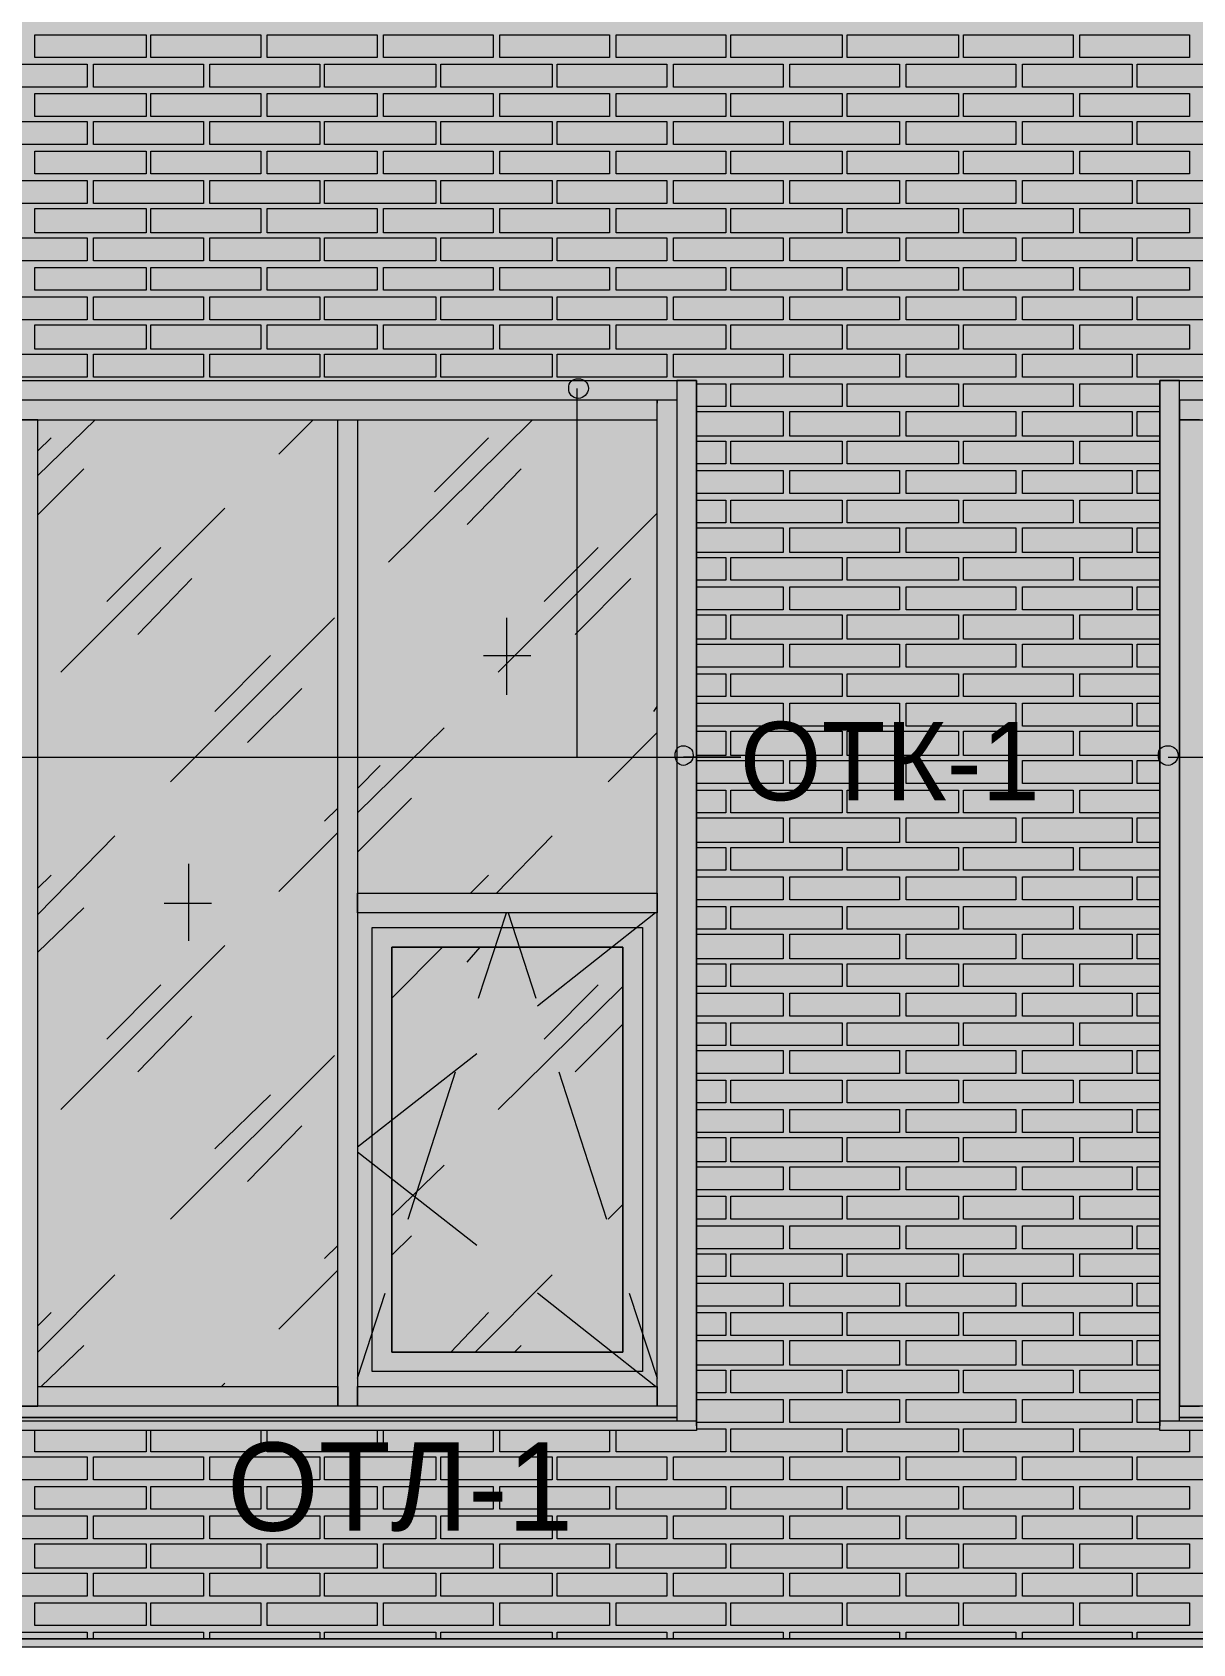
# Model space of a CAD drawing. Header units: millimetres. Extents: x -28928 to 100580, y -22867 to 36490.
# Drawn here: x 56261 to 59258, y 16330 to 20492 of the extents above; entities that cross this region are included whole.
import ezdxf

# ---------------------------------------------------------------- set-up
doc = ezdxf.new("R2010")
doc.units = ezdxf.units.MM
doc.layers.add('PDF _Геометрия', color=7, linetype='Continuous', true_color=0x8f8e8d)
doc.layers.add('PDF _Сплошная заливка', color=7, linetype='Continuous', true_color=0xffffff)
doc.layers.add('PDF _Текст', color=7, linetype='Continuous')

msp = doc.modelspace()

# ---------------------------------------------------------------- hatches: boundary and pattern name
at = {"layer": 'PDF _Сплошная заливка', "true_color": 0xdcd6cf, "transparency": 33554559}
msp.add_hatch(color=254, dxfattribs=at).paths.add_polyline_path([(64868.4, 16343.4), (64868.4, 19592.6), (66268.7, 19592.6), (66268.7, 16343.4), (82239.9, 16343.4), (82239.9, 30089.1), (52662.6, 30089.1), (52662.6, 16343.4), (62173.4, 16343.4), (62173.4, 19592.6), (64271.8, 19592.6), (64271.8, 16343.4)])

# ---------------------------------------------------------------- linework, layer by layer
at = {"layer": 'PDF _Геометрия', "color": 7, "lineweight": 9}
for points in [[(19133.7, 16343.4), (52641.4, 16343.4), (52641.4, 30089.1), (52641.4, 16343.4), (52662.6, 16343.4), (52662.6, 30089.1), (52662.6, 16343.4), (62173.4, 16343.4), (62173.4, 19592.6), (64271.8, 19592.6), (64271.8, 16343.4), (64868.4, 16343.4), (64868.4, 19592.6), (66268.7, 19592.6), (66268.7, 16343.4), (82239.9, 16343.4)], [(56174.1, 19592.6), (57976.4, 19592.6), (57976.4, 16893.4), (57976.4, 16969.5), (57976.4, 18243), (57976.4, 19516.4), (57976.4, 19592.6), (57925.7, 19592.6), (57925.7, 19516.4), (57925.7, 18243), (57925.7, 16944.1), (57874.9, 16944.1), (57874.9, 18243), (57874.9, 19516.4)], [(57667.6, 19571.4), (57667.6, 18619.5), (58090.7, 18619.5), (57942.6, 18619.5)], [(59275.3, 19491), (59224.5, 19491), (59224.5, 18243), (59224.5, 19516.4), (59224.5, 19592.6), (59173.7, 19592.6), (59173.7, 19516.4), (59173.7, 18243), (59173.7, 16969.5), (59173.7, 16893.4), (59173.7, 19592.6), (60971.8, 19592.6)], [(57874.9, 19541.8), (57874.9, 19533.4)], [(56224.9, 16944.1), (56275.7, 16944.1), (56275.7, 18243), (56275.7, 19491), (56224.9, 19491)], [(56275.7, 19347.2), (56423.7, 19491)], [(56897.6, 19402.2), (56986.4, 19491)], [(57181.1, 19123), (57553.4, 19491)], [(57925.7, 19516.4), (57925.7, 18243), (57925.7, 16969.5), (57925.7, 16906)], [(56275.7, 19410.7), (56309.5, 19444.5)], [(57299.5, 19304.9), (57439.1, 19444.5)], [(56275.7, 19245.7), (56394.1, 19364.1)], [(57384.1, 19220.3), (57523.7, 19364.1)], [(56334.9, 18839.5), (56758, 19262.6)], [(57464.5, 18839.5), (57874.9, 19249.9)], [(56453.4, 19021.4), (56593, 19161)], [(57583, 19021.4), (57722.6, 19161)], [(56533.7, 18936.8), (56673.4, 19080.7)], [(57663.4, 18936.8), (57807.2, 19080.7)], [(56618.4, 18556), (57041.4, 18979.1)], [(57485.7, 18979.1), (57485.7, 18780.3)], [(56732.6, 18738), (56876.4, 18881.8)], [(57426.4, 18881.8), (57549.1, 18881.8)], [(56817.2, 18657.6), (56956.8, 18797.2)], [(57866.4, 18738), (57874.9, 18750.7)], [(57100.7, 18475.7), (57324.9, 18695.7)], [(57748, 18556), (57874.9, 18683)], [(56195.3, 18619.5), (58090.7, 18619.5)], [(59194.9, 18619.5), (61086.1, 18619.5)], [(57100.7, 18539.1), (57159.9, 18598.4)], [(57016.1, 18454.5), (57049.9, 18488.4)], [(57100.7, 18374.1), (57240.3, 18513.7)], [(56275.7, 18213.4), (56474.5, 18416.4)], [(56897.6, 18272.6), (57049.9, 18424.9)], [(57460.3, 18268.4), (57604.1, 18416.4)], [(56275.7, 18281), (56309.5, 18314.9)], [(56664.9, 18344.5), (56664.9, 18145.7)], [(57392.6, 18268.4), (57439.1, 18314.9)], [(56275.7, 18116), (56394.1, 18230.3)], [(56601.4, 18243), (56724.1, 18243)], [(59224.5, 16906), (59224.5, 16969.5), (59224.5, 18243), (59224.5, 16944.1), (59275.3, 16944.1)], [(57413.7, 17997.6), (57485.7, 18217.6)], [(57489.9, 18217.6), (57561.8, 17997.6)], [(57870.7, 18217.6), (57566.1, 17976.4)], [(56334.9, 17709.9), (56758, 18133)], [(57189.5, 17997.6), (57320.7, 18128.7)], [(57384.1, 18090.7), (57418, 18128.7)], [(56453.4, 17891.8), (56593, 18031.4)], [(57464.5, 17709.9), (57786.1, 18027.2)], [(57583, 17891.8), (57722.6, 18031.4)], [(56533.7, 17807.2), (56673.4, 17951)], [(57663.4, 17807.2), (57786.1, 17929.9)], [(57409.5, 17853.7), (57100.7, 17612.6)], [(56618.4, 17426.4), (57041.4, 17849.5)], [(57231.8, 17426.4), (57354.5, 17807.2)], [(57621.1, 17807.2), (57743.7, 17426.4)], [(56732.6, 17608.4), (56876.4, 17748)], [(56817.2, 17523.7), (56956.8, 17667.6)], [(57409.5, 17358.7), (57100.7, 17599.9)], [(57189.5, 17434.9), (57324.9, 17566)], [(57748, 17426.4), (57786.1, 17464.5)], [(57016.1, 17324.9), (57049.9, 17358.7)], [(57189.5, 17333.4), (57240.3, 17384.1)], [(56275.7, 17083.7), (56474.5, 17282.6)], [(56897.6, 17143), (57049.9, 17295.3)], [(57405.3, 17083.7), (57604.1, 17282.6)], [(57100.7, 17016), (57172.6, 17236)], [(57870.7, 16994.9), (57566.1, 17236)], [(57803, 17236), (57874.9, 17016)], [(56275.7, 17151.4), (56309.5, 17185.3)], [(57341.8, 17083.7), (57439.1, 17185.3)], [(56284.1, 16994.9), (56394.1, 17100.7)], [(57506.8, 17083.7), (57523.7, 17100.7)], [(56749.5, 16994.9), (56758, 17003.4)], [(57925.7, 16944.1), (56224.9, 16944.1)], [(60921.1, 16944.1), (59224.5, 16944.1)], [(57925.7, 16914.5), (56224.9, 16914.5), (57925.7, 16914.5)], [(57925.7, 16914.5), (56224.9, 16914.5)], [(57976.4, 16906), (57976.4, 16906)], [(59173.7, 16906), (59173.7, 16906)], [(60921.1, 16914.5), (59224.5, 16914.5), (60921.1, 16914.5)], [(60921.1, 16914.5), (59224.5, 16914.5)], [(57976.4, 16884.9), (57976.4, 16880.7)], [(59173.7, 16880.7), (59173.7, 16884.9)]]:
    msp.add_lwpolyline(points, dxfattribs=at)
at = {"layer": 'PDF _Геометрия', "lineweight": 9}
for points in [[(56554.9, 20485.3), (56554.9, 20426), (56267.2, 20426), (56267.2, 20485.3)], [(56851.1, 20485.3), (56851.1, 20426), (56567.6, 20426), (56567.6, 20485.3)], [(57151.4, 20485.3), (57151.4, 20426), (56868, 20426), (56868, 20485.3)], [(57451.8, 20485.3), (57451.8, 20426), (57168.4, 20426), (57168.4, 20485.3)], [(57752.2, 20485.3), (57752.2, 20426), (57468.7, 20426), (57468.7, 20485.3)], [(58052.6, 20485.3), (58052.6, 20426), (57769.1, 20426), (57769.1, 20485.3)], [(58353, 20485.3), (58353, 20426), (58065.3, 20426), (58065.3, 20485.3)], [(58653.4, 20485.3), (58653.4, 20426), (58365.7, 20426), (58365.7, 20485.3)], [(58949.5, 20485.3), (58949.5, 20426), (58666.1, 20426), (58666.1, 20485.3)], [(59249.9, 20485.3), (59249.9, 20426), (58966.4, 20426), (58966.4, 20485.3)], [(56402.6, 20349.9), (56258.7, 20349.9), (56119.1, 20349.9), (56119.1, 20409.1), (56258.7, 20409.1), (56402.6, 20409.1)], [(56703, 20349.9), (56559.1, 20349.9), (56419.5, 20349.9), (56419.5, 20409.1), (56559.1, 20409.1), (56703, 20409.1)], [(57003.4, 20349.9), (56859.5, 20349.9), (56719.9, 20349.9), (56719.9, 20409.1), (56859.5, 20409.1), (57003.4, 20409.1)], [(57303.7, 20349.9), (57159.9, 20349.9), (57016.1, 20349.9), (57016.1, 20409.1), (57159.9, 20409.1), (57303.7, 20409.1)], [(57604.1, 20349.9), (57460.3, 20349.9), (57316.4, 20349.9), (57316.4, 20409.1), (57460.3, 20409.1), (57604.1, 20409.1)], [(57900.3, 20349.9), (57760.7, 20349.9), (57616.8, 20349.9), (57616.8, 20409.1), (57760.7, 20409.1), (57900.3, 20409.1)], [(58200.7, 20349.9), (58061.1, 20349.9), (57917.2, 20349.9), (57917.2, 20409.1), (58061.1, 20409.1), (58200.7, 20409.1)], [(58501.1, 20349.9), (58361.4, 20349.9), (58217.6, 20349.9), (58217.6, 20409.1), (58361.4, 20409.1), (58501.1, 20409.1)], [(58801.4, 20349.9), (58657.6, 20349.9), (58518, 20349.9), (58518, 20409.1), (58657.6, 20409.1), (58801.4, 20409.1)], [(59101.8, 20349.9), (58958, 20349.9), (58818.4, 20349.9), (58818.4, 20409.1), (58958, 20409.1), (59101.8, 20409.1)], [(59402.2, 20349.9), (59258.4, 20349.9), (59114.5, 20349.9), (59114.5, 20409.1), (59258.4, 20409.1), (59402.2, 20409.1)], [(56554.9, 20333), (56554.9, 20273.7), (56267.2, 20273.7), (56267.2, 20333)], [(56851.1, 20333), (56851.1, 20273.7), (56567.6, 20273.7), (56567.6, 20333)], [(57151.4, 20333), (57151.4, 20273.7), (56868, 20273.7), (56868, 20333)], [(57451.8, 20333), (57451.8, 20273.7), (57168.4, 20273.7), (57168.4, 20333)], [(57752.2, 20333), (57752.2, 20273.7), (57468.7, 20273.7), (57468.7, 20333)], [(58052.6, 20333), (58052.6, 20273.7), (57769.1, 20273.7), (57769.1, 20333)], [(58353, 20333), (58353, 20273.7), (58065.3, 20273.7), (58065.3, 20333)], [(58653.4, 20333), (58653.4, 20273.7), (58365.7, 20273.7), (58365.7, 20333)], [(58949.5, 20333), (58949.5, 20273.7), (58666.1, 20273.7), (58666.1, 20333)], [(59249.9, 20333), (59249.9, 20273.7), (58966.4, 20273.7), (58966.4, 20333)], [(56402.6, 20201.8), (56258.7, 20201.8), (56119.1, 20201.8), (56119.1, 20261), (56258.7, 20261), (56402.6, 20261)], [(56703, 20201.8), (56559.1, 20201.8), (56419.5, 20201.8), (56419.5, 20261), (56559.1, 20261), (56703, 20261)], [(57003.4, 20201.8), (56859.5, 20201.8), (56719.9, 20201.8), (56719.9, 20261), (56859.5, 20261), (57003.4, 20261)], [(57303.7, 20201.8), (57159.9, 20201.8), (57016.1, 20201.8), (57016.1, 20261), (57159.9, 20261), (57303.7, 20261)], [(57604.1, 20201.8), (57460.3, 20201.8), (57316.4, 20201.8), (57316.4, 20261), (57460.3, 20261), (57604.1, 20261)], [(57900.3, 20201.8), (57760.7, 20201.8), (57616.8, 20201.8), (57616.8, 20261), (57760.7, 20261), (57900.3, 20261)], [(58200.7, 20201.8), (58061.1, 20201.8), (57917.2, 20201.8), (57917.2, 20261), (58061.1, 20261), (58200.7, 20261)], [(58501.1, 20201.8), (58361.4, 20201.8), (58217.6, 20201.8), (58217.6, 20261), (58361.4, 20261), (58501.1, 20261)], [(58801.4, 20201.8), (58657.6, 20201.8), (58518, 20201.8), (58518, 20261), (58657.6, 20261), (58801.4, 20261)], [(59101.8, 20201.8), (58958, 20201.8), (58818.4, 20201.8), (58818.4, 20261), (58958, 20261), (59101.8, 20261)], [(59402.2, 20201.8), (59258.4, 20201.8), (59114.5, 20201.8), (59114.5, 20261), (59258.4, 20261), (59402.2, 20261)], [(56554.9, 20184.9), (56554.9, 20125.7), (56267.2, 20125.7), (56267.2, 20184.9)], [(56851.1, 20184.9), (56851.1, 20125.7), (56567.6, 20125.7), (56567.6, 20184.9)], [(57151.4, 20184.9), (57151.4, 20125.7), (56868, 20125.7), (56868, 20184.9)], [(57451.8, 20184.9), (57451.8, 20125.7), (57168.4, 20125.7), (57168.4, 20184.9)], [(57752.2, 20184.9), (57752.2, 20125.7), (57468.7, 20125.7), (57468.7, 20184.9)], [(58052.6, 20184.9), (58052.6, 20125.7), (57769.1, 20125.7), (57769.1, 20184.9)], [(58353, 20184.9), (58353, 20125.7), (58065.3, 20125.7), (58065.3, 20184.9)], [(58653.4, 20184.9), (58653.4, 20125.7), (58365.7, 20125.7), (58365.7, 20184.9)], [(58949.5, 20184.9), (58949.5, 20125.7), (58666.1, 20125.7), (58666.1, 20184.9)], [(59249.9, 20184.9), (59249.9, 20125.7), (58966.4, 20125.7), (58966.4, 20184.9)], [(56402.6, 20049.5), (56258.7, 20049.5), (56119.1, 20049.5), (56119.1, 20108.7), (56258.7, 20108.7), (56402.6, 20108.7)], [(56703, 20049.5), (56559.1, 20049.5), (56419.5, 20049.5), (56419.5, 20108.7), (56559.1, 20108.7), (56703, 20108.7)], [(57003.4, 20049.5), (56859.5, 20049.5), (56719.9, 20049.5), (56719.9, 20108.7), (56859.5, 20108.7), (57003.4, 20108.7)], [(57303.7, 20049.5), (57159.9, 20049.5), (57016.1, 20049.5), (57016.1, 20108.7), (57159.9, 20108.7), (57303.7, 20108.7)], [(57604.1, 20049.5), (57460.3, 20049.5), (57316.4, 20049.5), (57316.4, 20108.7), (57460.3, 20108.7), (57604.1, 20108.7)], [(57900.3, 20049.5), (57760.7, 20049.5), (57616.8, 20049.5), (57616.8, 20108.7), (57760.7, 20108.7), (57900.3, 20108.7)], [(58200.7, 20049.5), (58061.1, 20049.5), (57917.2, 20049.5), (57917.2, 20108.7), (58061.1, 20108.7), (58200.7, 20108.7)], [(58501.1, 20049.5), (58361.4, 20049.5), (58217.6, 20049.5), (58217.6, 20108.7), (58361.4, 20108.7), (58501.1, 20108.7)], [(58801.4, 20049.5), (58657.6, 20049.5), (58518, 20049.5), (58518, 20108.7), (58657.6, 20108.7), (58801.4, 20108.7)], [(59101.8, 20049.5), (58958, 20049.5), (58818.4, 20049.5), (58818.4, 20108.7), (58958, 20108.7), (59101.8, 20108.7)], [(59402.2, 20049.5), (59258.4, 20049.5), (59114.5, 20049.5), (59114.5, 20108.7), (59258.4, 20108.7), (59402.2, 20108.7)], [(56554.9, 20036.8), (56554.9, 19973.4), (56267.2, 19973.4), (56267.2, 20036.8)], [(56851.1, 20036.8), (56851.1, 19973.4), (56567.6, 19973.4), (56567.6, 20036.8)], [(57151.4, 20036.8), (57151.4, 19973.4), (56868, 19973.4), (56868, 20036.8)], [(57451.8, 20036.8), (57451.8, 19973.4), (57168.4, 19973.4), (57168.4, 20036.8)], [(57752.2, 20036.8), (57752.2, 19973.4), (57468.7, 19973.4), (57468.7, 20036.8)], [(58052.6, 20036.8), (58052.6, 19973.4), (57769.1, 19973.4), (57769.1, 20036.8)], [(58353, 20036.8), (58353, 19973.4), (58065.3, 19973.4), (58065.3, 20036.8)], [(58653.4, 20036.8), (58653.4, 19973.4), (58365.7, 19973.4), (58365.7, 20036.8)], [(58949.5, 20036.8), (58949.5, 19973.4), (58666.1, 19973.4), (58666.1, 20036.8)], [(59249.9, 20036.8), (59249.9, 19973.4), (58966.4, 19973.4), (58966.4, 20036.8)], [(56402.6, 19901.4), (56258.7, 19901.4), (56119.1, 19901.4), (56119.1, 19960.7), (56258.7, 19960.7), (56402.6, 19960.7)], [(56703, 19901.4), (56559.1, 19901.4), (56419.5, 19901.4), (56419.5, 19960.7), (56559.1, 19960.7), (56703, 19960.7)], [(57003.4, 19901.4), (56859.5, 19901.4), (56719.9, 19901.4), (56719.9, 19960.7), (56859.5, 19960.7), (57003.4, 19960.7)], [(57303.7, 19901.4), (57159.9, 19901.4), (57016.1, 19901.4), (57016.1, 19960.7), (57159.9, 19960.7), (57303.7, 19960.7)], [(57604.1, 19901.4), (57460.3, 19901.4), (57316.4, 19901.4), (57316.4, 19960.7), (57460.3, 19960.7), (57604.1, 19960.7)], [(57900.3, 19901.4), (57760.7, 19901.4), (57616.8, 19901.4), (57616.8, 19960.7), (57760.7, 19960.7), (57900.3, 19960.7)], [(58200.7, 19901.4), (58061.1, 19901.4), (57917.2, 19901.4), (57917.2, 19960.7), (58061.1, 19960.7), (58200.7, 19960.7)], [(58501.1, 19901.4), (58361.4, 19901.4), (58217.6, 19901.4), (58217.6, 19960.7), (58361.4, 19960.7), (58501.1, 19960.7)], [(58801.4, 19901.4), (58657.6, 19901.4), (58518, 19901.4), (58518, 19960.7), (58657.6, 19960.7), (58801.4, 19960.7)], [(59101.8, 19901.4), (58958, 19901.4), (58818.4, 19901.4), (58818.4, 19960.7), (58958, 19960.7), (59101.8, 19960.7)], [(59402.2, 19901.4), (59258.4, 19901.4), (59114.5, 19901.4), (59114.5, 19960.7), (59258.4, 19960.7), (59402.2, 19960.7)], [(56554.9, 19884.5), (56554.9, 19825.3), (56267.2, 19825.3), (56267.2, 19884.5)], [(56851.1, 19884.5), (56851.1, 19825.3), (56567.6, 19825.3), (56567.6, 19884.5)], [(57151.4, 19884.5), (57151.4, 19825.3), (56868, 19825.3), (56868, 19884.5)], [(57451.8, 19884.5), (57451.8, 19825.3), (57168.4, 19825.3), (57168.4, 19884.5)], [(57752.2, 19884.5), (57752.2, 19825.3), (57468.7, 19825.3), (57468.7, 19884.5)], [(58052.6, 19884.5), (58052.6, 19825.3), (57769.1, 19825.3), (57769.1, 19884.5)], [(58353, 19884.5), (58353, 19825.3), (58065.3, 19825.3), (58065.3, 19884.5)], [(58653.4, 19884.5), (58653.4, 19825.3), (58365.7, 19825.3), (58365.7, 19884.5)], [(58949.5, 19884.5), (58949.5, 19825.3), (58666.1, 19825.3), (58666.1, 19884.5)], [(59249.9, 19884.5), (59249.9, 19825.3), (58966.4, 19825.3), (58966.4, 19884.5)], [(56402.6, 19749.1), (56258.7, 19749.1), (56119.1, 19749.1), (56119.1, 19808.4), (56258.7, 19808.4), (56402.6, 19808.4)], [(56703, 19749.1), (56559.1, 19749.1), (56419.5, 19749.1), (56419.5, 19808.4), (56559.1, 19808.4), (56703, 19808.4)], [(57003.4, 19749.1), (56859.5, 19749.1), (56719.9, 19749.1), (56719.9, 19808.4), (56859.5, 19808.4), (57003.4, 19808.4)], [(57303.7, 19749.1), (57159.9, 19749.1), (57016.1, 19749.1), (57016.1, 19808.4), (57159.9, 19808.4), (57303.7, 19808.4)], [(57604.1, 19749.1), (57460.3, 19749.1), (57316.4, 19749.1), (57316.4, 19808.4), (57460.3, 19808.4), (57604.1, 19808.4)], [(57900.3, 19749.1), (57760.7, 19749.1), (57616.8, 19749.1), (57616.8, 19808.4), (57760.7, 19808.4), (57900.3, 19808.4)], [(58200.7, 19749.1), (58061.1, 19749.1), (57917.2, 19749.1), (57917.2, 19808.4), (58061.1, 19808.4), (58200.7, 19808.4)], [(58501.1, 19749.1), (58361.4, 19749.1), (58217.6, 19749.1), (58217.6, 19808.4), (58361.4, 19808.4), (58501.1, 19808.4)], [(58801.4, 19749.1), (58657.6, 19749.1), (58518, 19749.1), (58518, 19808.4), (58657.6, 19808.4), (58801.4, 19808.4)], [(59101.8, 19749.1), (58958, 19749.1), (58818.4, 19749.1), (58818.4, 19808.4), (58958, 19808.4), (59101.8, 19808.4)], [(59402.2, 19749.1), (59258.4, 19749.1), (59114.5, 19749.1), (59114.5, 19808.4), (59258.4, 19808.4), (59402.2, 19808.4)], [(56554.9, 19736.4), (56554.9, 19673), (56267.2, 19673), (56267.2, 19736.4)], [(56851.1, 19736.4), (56851.1, 19673), (56567.6, 19673), (56567.6, 19736.4)], [(57151.4, 19736.4), (57151.4, 19673), (56868, 19673), (56868, 19736.4)], [(57451.8, 19736.4), (57451.8, 19673), (57168.4, 19673), (57168.4, 19736.4)], [(57752.2, 19736.4), (57752.2, 19673), (57468.7, 19673), (57468.7, 19736.4)], [(58052.6, 19736.4), (58052.6, 19673), (57769.1, 19673), (57769.1, 19736.4)], [(58353, 19736.4), (58353, 19673), (58065.3, 19673), (58065.3, 19736.4)], [(58653.4, 19736.4), (58653.4, 19673), (58365.7, 19673), (58365.7, 19736.4)], [(58949.5, 19736.4), (58949.5, 19673), (58666.1, 19673), (58666.1, 19736.4)], [(59249.9, 19736.4), (59249.9, 19673), (58966.4, 19673), (58966.4, 19736.4)], [(56402.6, 19601), (56258.7, 19601), (56119.1, 19601), (56119.1, 19660.3), (56258.7, 19660.3), (56402.6, 19660.3)], [(56703, 19601), (56559.1, 19601), (56419.5, 19601), (56419.5, 19660.3), (56559.1, 19660.3), (56703, 19660.3)], [(57003.4, 19601), (56859.5, 19601), (56719.9, 19601), (56719.9, 19660.3), (56859.5, 19660.3), (57003.4, 19660.3)], [(57303.7, 19601), (57159.9, 19601), (57016.1, 19601), (57016.1, 19660.3), (57159.9, 19660.3), (57303.7, 19660.3)], [(57604.1, 19601), (57460.3, 19601), (57316.4, 19601), (57316.4, 19660.3), (57460.3, 19660.3), (57604.1, 19660.3)], [(57900.3, 19601), (57760.7, 19601), (57616.8, 19601), (57616.8, 19660.3), (57760.7, 19660.3), (57900.3, 19660.3)], [(58200.7, 19601), (58061.1, 19601), (57917.2, 19601), (57917.2, 19660.3), (58061.1, 19660.3), (58200.7, 19660.3)], [(58501.1, 19601), (58361.4, 19601), (58217.6, 19601), (58217.6, 19660.3), (58361.4, 19660.3), (58501.1, 19660.3)], [(58801.4, 19601), (58657.6, 19601), (58518, 19601), (58518, 19660.3), (58657.6, 19660.3), (58801.4, 19660.3)], [(59101.8, 19601), (58958, 19601), (58818.4, 19601), (58818.4, 19660.3), (58958, 19660.3), (59101.8, 19660.3)], [(59402.2, 19601), (59258.4, 19601), (59114.5, 19601), (59114.5, 19660.3), (59258.4, 19660.3), (59402.2, 19660.3)], [(58353, 19584.1), (58353, 19524.9), (58065.3, 19524.9), (58065.3, 19584.1)], [(58653.4, 19584.1), (58653.4, 19524.9), (58365.7, 19524.9), (58365.7, 19584.1)], [(58949.5, 19584.1), (58949.5, 19524.9), (58666.1, 19524.9), (58666.1, 19584.1)], [(58501.1, 19448.7), (58361.4, 19448.7), (58217.6, 19448.7), (58217.6, 19512.2), (58361.4, 19512.2), (58501.1, 19512.2)], [(58801.4, 19448.7), (58657.6, 19448.7), (58518, 19448.7), (58518, 19512.2), (58657.6, 19512.2), (58801.4, 19512.2)], [(59101.8, 19448.7), (58958, 19448.7), (58818.4, 19448.7), (58818.4, 19512.2), (58958, 19512.2), (59101.8, 19512.2)], [(58353, 19436), (58353, 19376.8), (58065.3, 19376.8), (58065.3, 19436)], [(58653.4, 19436), (58653.4, 19376.8), (58365.7, 19376.8), (58365.7, 19436)], [(58949.5, 19436), (58949.5, 19376.8), (58666.1, 19376.8), (58666.1, 19436)], [(58501.1, 19300.7), (58361.4, 19300.7), (58217.6, 19300.7), (58217.6, 19359.9), (58361.4, 19359.9), (58501.1, 19359.9)], [(58801.4, 19300.7), (58657.6, 19300.7), (58518, 19300.7), (58518, 19359.9), (58657.6, 19359.9), (58801.4, 19359.9)], [(59101.8, 19300.7), (58958, 19300.7), (58818.4, 19300.7), (58818.4, 19359.9), (58958, 19359.9), (59101.8, 19359.9)], [(58353, 19283.7), (58353, 19224.5), (58065.3, 19224.5), (58065.3, 19283.7)], [(58653.4, 19283.7), (58653.4, 19224.5), (58365.7, 19224.5), (58365.7, 19283.7)], [(58949.5, 19283.7), (58949.5, 19224.5), (58666.1, 19224.5), (58666.1, 19283.7)], [(58501.1, 19148.4), (58361.4, 19148.4), (58217.6, 19148.4), (58217.6, 19211.8), (58361.4, 19211.8), (58501.1, 19211.8)], [(58801.4, 19148.4), (58657.6, 19148.4), (58518, 19148.4), (58518, 19211.8), (58657.6, 19211.8), (58801.4, 19211.8)], [(59101.8, 19148.4), (58958, 19148.4), (58818.4, 19148.4), (58818.4, 19211.8), (58958, 19211.8), (59101.8, 19211.8)], [(58353, 19135.7), (58353, 19076.4), (58065.3, 19076.4), (58065.3, 19135.7)], [(58653.4, 19135.7), (58653.4, 19076.4), (58365.7, 19076.4), (58365.7, 19135.7)], [(58949.5, 19135.7), (58949.5, 19076.4), (58666.1, 19076.4), (58666.1, 19135.7)], [(58501.1, 19000.3), (58361.4, 19000.3), (58217.6, 19000.3), (58217.6, 19059.5), (58361.4, 19059.5), (58501.1, 19059.5)], [(58801.4, 19000.3), (58657.6, 19000.3), (58518, 19000.3), (58518, 19059.5), (58657.6, 19059.5), (58801.4, 19059.5)], [(59101.8, 19000.3), (58958, 19000.3), (58818.4, 19000.3), (58818.4, 19059.5), (58958, 19059.5), (59101.8, 19059.5)], [(58353, 18987.6), (58353, 18924.1), (58065.3, 18924.1), (58065.3, 18987.6)], [(58653.4, 18987.6), (58653.4, 18924.1), (58365.7, 18924.1), (58365.7, 18987.6)], [(58949.5, 18987.6), (58949.5, 18924.1), (58666.1, 18924.1), (58666.1, 18987.6)], [(58501.1, 18852.2), (58361.4, 18852.2), (58217.6, 18852.2), (58217.6, 18911.4), (58361.4, 18911.4), (58501.1, 18911.4)], [(58801.4, 18852.2), (58657.6, 18852.2), (58518, 18852.2), (58518, 18911.4), (58657.6, 18911.4), (58801.4, 18911.4)], [(59101.8, 18852.2), (58958, 18852.2), (58818.4, 18852.2), (58818.4, 18911.4), (58958, 18911.4), (59101.8, 18911.4)], [(58353, 18835.3), (58353, 18776), (58065.3, 18776), (58065.3, 18835.3)], [(58653.4, 18835.3), (58653.4, 18776), (58365.7, 18776), (58365.7, 18835.3)], [(58949.5, 18835.3), (58949.5, 18776), (58666.1, 18776), (58666.1, 18835.3)], [(58501.1, 18699.9), (58361.4, 18699.9), (58217.6, 18699.9), (58217.6, 18759.1), (58361.4, 18759.1), (58501.1, 18759.1)], [(58801.4, 18699.9), (58657.6, 18699.9), (58518, 18699.9), (58518, 18759.1), (58657.6, 18759.1), (58801.4, 18759.1)], [(59101.8, 18699.9), (58958, 18699.9), (58818.4, 18699.9), (58818.4, 18759.1), (58958, 18759.1), (59101.8, 18759.1)], [(58353, 18687.2), (58353, 18623.7), (58065.3, 18623.7), (58065.3, 18687.2)], [(58653.4, 18687.2), (58653.4, 18623.7), (58365.7, 18623.7), (58365.7, 18687.2)], [(58949.5, 18687.2), (58949.5, 18623.7), (58666.1, 18623.7), (58666.1, 18687.2)], [(58501.1, 18551.8), (58361.4, 18551.8), (58217.6, 18551.8), (58217.6, 18611), (58361.4, 18611), (58501.1, 18611)], [(58801.4, 18551.8), (58657.6, 18551.8), (58518, 18551.8), (58518, 18611), (58657.6, 18611), (58801.4, 18611)], [(59101.8, 18551.8), (58958, 18551.8), (58818.4, 18551.8), (58818.4, 18611), (58958, 18611), (59101.8, 18611)], [(58353, 18534.9), (58353, 18475.7), (58065.3, 18475.7), (58065.3, 18534.9)], [(58653.4, 18534.9), (58653.4, 18475.7), (58365.7, 18475.7), (58365.7, 18534.9)], [(58949.5, 18534.9), (58949.5, 18475.7), (58666.1, 18475.7), (58666.1, 18534.9)], [(58501.1, 18399.5), (58361.4, 18399.5), (58217.6, 18399.5), (58217.6, 18463), (58361.4, 18463), (58501.1, 18463)], [(58801.4, 18399.5), (58657.6, 18399.5), (58518, 18399.5), (58518, 18463), (58657.6, 18463), (58801.4, 18463)], [(59101.8, 18399.5), (58958, 18399.5), (58818.4, 18399.5), (58818.4, 18463), (58958, 18463), (59101.8, 18463)], [(58353, 18386.8), (58353, 18327.6), (58065.3, 18327.6), (58065.3, 18386.8)], [(58653.4, 18386.8), (58653.4, 18327.6), (58365.7, 18327.6), (58365.7, 18386.8)], [(58949.5, 18386.8), (58949.5, 18327.6), (58666.1, 18327.6), (58666.1, 18386.8)], [(58501.1, 18251.4), (58361.4, 18251.4), (58217.6, 18251.4), (58217.6, 18310.7), (58361.4, 18310.7), (58501.1, 18310.7)], [(58801.4, 18251.4), (58657.6, 18251.4), (58518, 18251.4), (58518, 18310.7), (58657.6, 18310.7), (58801.4, 18310.7)], [(59101.8, 18251.4), (58958, 18251.4), (58818.4, 18251.4), (58818.4, 18310.7), (58958, 18310.7), (59101.8, 18310.7)], [(58353, 18234.5), (58353, 18175.3), (58065.3, 18175.3), (58065.3, 18234.5)], [(58653.4, 18234.5), (58653.4, 18175.3), (58365.7, 18175.3), (58365.7, 18234.5)], [(58949.5, 18234.5), (58949.5, 18175.3), (58666.1, 18175.3), (58666.1, 18234.5)], [(58501.1, 18099.1), (58361.4, 18099.1), (58217.6, 18099.1), (58217.6, 18162.6), (58361.4, 18162.6), (58501.1, 18162.6)], [(58801.4, 18099.1), (58657.6, 18099.1), (58518, 18099.1), (58518, 18162.6), (58657.6, 18162.6), (58801.4, 18162.6)], [(59101.8, 18099.1), (58958, 18099.1), (58818.4, 18099.1), (58818.4, 18162.6), (58958, 18162.6), (59101.8, 18162.6)], [(58353, 18086.4), (58353, 18027.2), (58065.3, 18027.2), (58065.3, 18086.4)], [(58653.4, 18086.4), (58653.4, 18027.2), (58365.7, 18027.2), (58365.7, 18086.4)], [(58949.5, 18086.4), (58949.5, 18027.2), (58666.1, 18027.2), (58666.1, 18086.4)], [(58501.1, 17951), (58361.4, 17951), (58217.6, 17951), (58217.6, 18010.3), (58361.4, 18010.3), (58501.1, 18010.3)], [(58801.4, 17951), (58657.6, 17951), (58518, 17951), (58518, 18010.3), (58657.6, 18010.3), (58801.4, 18010.3)], [(59101.8, 17951), (58958, 17951), (58818.4, 17951), (58818.4, 18010.3), (58958, 18010.3), (59101.8, 18010.3)], [(58353, 17934.1), (58353, 17874.9), (58065.3, 17874.9), (58065.3, 17934.1)], [(58653.4, 17934.1), (58653.4, 17874.9), (58365.7, 17874.9), (58365.7, 17934.1)], [(58949.5, 17934.1), (58949.5, 17874.9), (58666.1, 17874.9), (58666.1, 17934.1)], [(58501.1, 17803), (58361.4, 17803), (58217.6, 17803), (58217.6, 17862.2), (58361.4, 17862.2), (58501.1, 17862.2)], [(58801.4, 17803), (58657.6, 17803), (58518, 17803), (58518, 17862.2), (58657.6, 17862.2), (58801.4, 17862.2)], [(59101.8, 17803), (58958, 17803), (58818.4, 17803), (58818.4, 17862.2), (58958, 17862.2), (59101.8, 17862.2)], [(58353, 17786), (58353, 17726.8), (58065.3, 17726.8), (58065.3, 17786)], [(58653.4, 17786), (58653.4, 17726.8), (58365.7, 17726.8), (58365.7, 17786)], [(58949.5, 17786), (58949.5, 17726.8), (58666.1, 17726.8), (58666.1, 17786)], [(58501.1, 17650.7), (58361.4, 17650.7), (58217.6, 17650.7), (58217.6, 17709.9), (58361.4, 17709.9), (58501.1, 17709.9)], [(58801.4, 17650.7), (58657.6, 17650.7), (58518, 17650.7), (58518, 17709.9), (58657.6, 17709.9), (58801.4, 17709.9)], [(59101.8, 17650.7), (58958, 17650.7), (58818.4, 17650.7), (58818.4, 17709.9), (58958, 17709.9), (59101.8, 17709.9)], [(58353, 17638), (58353, 17574.5), (58065.3, 17574.5), (58065.3, 17638)], [(58653.4, 17638), (58653.4, 17574.5), (58365.7, 17574.5), (58365.7, 17638)], [(58949.5, 17638), (58949.5, 17574.5), (58666.1, 17574.5), (58666.1, 17638)], [(58501.1, 17502.6), (58361.4, 17502.6), (58217.6, 17502.6), (58217.6, 17561.8), (58361.4, 17561.8), (58501.1, 17561.8)], [(58801.4, 17502.6), (58657.6, 17502.6), (58518, 17502.6), (58518, 17561.8), (58657.6, 17561.8), (58801.4, 17561.8)], [(59101.8, 17502.6), (58958, 17502.6), (58818.4, 17502.6), (58818.4, 17561.8), (58958, 17561.8), (59101.8, 17561.8)], [(58353, 17485.7), (58353, 17426.4), (58065.3, 17426.4), (58065.3, 17485.7)], [(58653.4, 17485.7), (58653.4, 17426.4), (58365.7, 17426.4), (58365.7, 17485.7)], [(58949.5, 17485.7), (58949.5, 17426.4), (58666.1, 17426.4), (58666.1, 17485.7)], [(58501.1, 17350.3), (58361.4, 17350.3), (58217.6, 17350.3), (58217.6, 17409.5), (58361.4, 17409.5), (58501.1, 17409.5)], [(58801.4, 17350.3), (58657.6, 17350.3), (58518, 17350.3), (58518, 17409.5), (58657.6, 17409.5), (58801.4, 17409.5)], [(59101.8, 17350.3), (58958, 17350.3), (58818.4, 17350.3), (58818.4, 17409.5), (58958, 17409.5), (59101.8, 17409.5)], [(58353, 17337.6), (58353, 17278.4), (58065.3, 17278.4), (58065.3, 17337.6)], [(58653.4, 17337.6), (58653.4, 17278.4), (58365.7, 17278.4), (58365.7, 17337.6)], [(58949.5, 17337.6), (58949.5, 17278.4), (58666.1, 17278.4), (58666.1, 17337.6)], [(58501.1, 17202.2), (58361.4, 17202.2), (58217.6, 17202.2), (58217.6, 17261.4), (58361.4, 17261.4), (58501.1, 17261.4)], [(58801.4, 17202.2), (58657.6, 17202.2), (58518, 17202.2), (58518, 17261.4), (58657.6, 17261.4), (58801.4, 17261.4)], [(59101.8, 17202.2), (58958, 17202.2), (58818.4, 17202.2), (58818.4, 17261.4), (58958, 17261.4), (59101.8, 17261.4)], [(58353, 17185.3), (58353, 17126), (58065.3, 17126), (58065.3, 17185.3)], [(58653.4, 17185.3), (58653.4, 17126), (58365.7, 17126), (58365.7, 17185.3)], [(58949.5, 17185.3), (58949.5, 17126), (58666.1, 17126), (58666.1, 17185.3)], [(58501.1, 17049.9), (58361.4, 17049.9), (58217.6, 17049.9), (58217.6, 17113.4), (58361.4, 17113.4), (58501.1, 17113.4)], [(58801.4, 17049.9), (58657.6, 17049.9), (58518, 17049.9), (58518, 17113.4), (58657.6, 17113.4), (58801.4, 17113.4)], [(59101.8, 17049.9), (58958, 17049.9), (58818.4, 17049.9), (58818.4, 17113.4), (58958, 17113.4), (59101.8, 17113.4)], [(58353, 17037.2), (58353, 16978), (58065.3, 16978), (58065.3, 17037.2)], [(58653.4, 17037.2), (58653.4, 16978), (58365.7, 16978), (58365.7, 17037.2)], [(58949.5, 17037.2), (58949.5, 16978), (58666.1, 16978), (58666.1, 17037.2)], [(58501.1, 16901.8), (58361.4, 16901.8), (58217.6, 16901.8), (58217.6, 16961), (58361.4, 16961), (58501.1, 16961)], [(58801.4, 16901.8), (58657.6, 16901.8), (58518, 16901.8), (58518, 16961), (58657.6, 16961), (58801.4, 16961)], [(59101.8, 16901.8), (58958, 16901.8), (58818.4, 16901.8), (58818.4, 16961), (58958, 16961), (59101.8, 16961)], [(58353, 16884.9), (58353, 16825.7), (58065.3, 16825.7), (58065.3, 16884.9)], [(58653.4, 16884.9), (58653.4, 16825.7), (58365.7, 16825.7), (58365.7, 16884.9)], [(58949.5, 16884.9), (58949.5, 16825.7), (58666.1, 16825.7), (58666.1, 16884.9)], [(56402.6, 16753.7), (56258.7, 16753.7), (56119.1, 16753.7), (56119.1, 16813), (56258.7, 16813), (56402.6, 16813)], [(56703, 16753.7), (56559.1, 16753.7), (56419.5, 16753.7), (56419.5, 16813), (56559.1, 16813), (56703, 16813)], [(57003.4, 16753.7), (56859.5, 16753.7), (56719.9, 16753.7), (56719.9, 16813), (56859.5, 16813), (57003.4, 16813)], [(57303.7, 16753.7), (57159.9, 16753.7), (57016.1, 16753.7), (57016.1, 16813), (57159.9, 16813), (57303.7, 16813)], [(57604.1, 16753.7), (57460.3, 16753.7), (57316.4, 16753.7), (57316.4, 16813), (57460.3, 16813), (57604.1, 16813)], [(57900.3, 16753.7), (57760.7, 16753.7), (57616.8, 16753.7), (57616.8, 16813), (57760.7, 16813), (57900.3, 16813)], [(58200.7, 16753.7), (58061.1, 16753.7), (57917.2, 16753.7), (57917.2, 16813), (58061.1, 16813), (58200.7, 16813)], [(58501.1, 16753.7), (58361.4, 16753.7), (58217.6, 16753.7), (58217.6, 16813), (58361.4, 16813), (58501.1, 16813)], [(58801.4, 16753.7), (58657.6, 16753.7), (58518, 16753.7), (58518, 16813), (58657.6, 16813), (58801.4, 16813)], [(59101.8, 16753.7), (58958, 16753.7), (58818.4, 16753.7), (58818.4, 16813), (58958, 16813), (59101.8, 16813)], [(59402.2, 16753.7), (59258.4, 16753.7), (59114.5, 16753.7), (59114.5, 16813), (59258.4, 16813), (59402.2, 16813)], [(56554.9, 16736.8), (56554.9, 16677.6), (56267.2, 16677.6), (56267.2, 16736.8)], [(56851.1, 16736.8), (56851.1, 16677.6), (56567.6, 16677.6), (56567.6, 16736.8)], [(57151.4, 16736.8), (57151.4, 16677.6), (56868, 16677.6), (56868, 16736.8)], [(57451.8, 16736.8), (57451.8, 16677.6), (57168.4, 16677.6), (57168.4, 16736.8)], [(57752.2, 16736.8), (57752.2, 16677.6), (57468.7, 16677.6), (57468.7, 16736.8)], [(58052.6, 16736.8), (58052.6, 16677.6), (57769.1, 16677.6), (57769.1, 16736.8)], [(58353, 16736.8), (58353, 16677.6), (58065.3, 16677.6), (58065.3, 16736.8)], [(58653.4, 16736.8), (58653.4, 16677.6), (58365.7, 16677.6), (58365.7, 16736.8)], [(58949.5, 16736.8), (58949.5, 16677.6), (58666.1, 16677.6), (58666.1, 16736.8)], [(59249.9, 16736.8), (59249.9, 16677.6), (58966.4, 16677.6), (58966.4, 16736.8)], [(56402.6, 16601.4), (56258.7, 16601.4), (56119.1, 16601.4), (56119.1, 16660.7), (56258.7, 16660.7), (56402.6, 16660.7)], [(56703, 16601.4), (56559.1, 16601.4), (56419.5, 16601.4), (56419.5, 16660.7), (56559.1, 16660.7), (56703, 16660.7)], [(57003.4, 16601.4), (56859.5, 16601.4), (56719.9, 16601.4), (56719.9, 16660.7), (56859.5, 16660.7), (57003.4, 16660.7)], [(57303.7, 16601.4), (57159.9, 16601.4), (57016.1, 16601.4), (57016.1, 16660.7), (57159.9, 16660.7), (57303.7, 16660.7)], [(57604.1, 16601.4), (57460.3, 16601.4), (57316.4, 16601.4), (57316.4, 16660.7), (57460.3, 16660.7), (57604.1, 16660.7)], [(57900.3, 16601.4), (57760.7, 16601.4), (57616.8, 16601.4), (57616.8, 16660.7), (57760.7, 16660.7), (57900.3, 16660.7)], [(58200.7, 16601.4), (58061.1, 16601.4), (57917.2, 16601.4), (57917.2, 16660.7), (58061.1, 16660.7), (58200.7, 16660.7)], [(58501.1, 16601.4), (58361.4, 16601.4), (58217.6, 16601.4), (58217.6, 16660.7), (58361.4, 16660.7), (58501.1, 16660.7)], [(58801.4, 16601.4), (58657.6, 16601.4), (58518, 16601.4), (58518, 16660.7), (58657.6, 16660.7), (58801.4, 16660.7)], [(59101.8, 16601.4), (58958, 16601.4), (58818.4, 16601.4), (58818.4, 16660.7), (58958, 16660.7), (59101.8, 16660.7)], [(59402.2, 16601.4), (59258.4, 16601.4), (59114.5, 16601.4), (59114.5, 16660.7), (59258.4, 16660.7), (59402.2, 16660.7)], [(56554.9, 16588.7), (56554.9, 16525.3), (56267.2, 16525.3), (56267.2, 16588.7)], [(56851.1, 16588.7), (56851.1, 16525.3), (56567.6, 16525.3), (56567.6, 16588.7)], [(57151.4, 16588.7), (57151.4, 16525.3), (56868, 16525.3), (56868, 16588.7)], [(57451.8, 16588.7), (57451.8, 16525.3), (57168.4, 16525.3), (57168.4, 16588.7)], [(57752.2, 16588.7), (57752.2, 16525.3), (57468.7, 16525.3), (57468.7, 16588.7)], [(58052.6, 16588.7), (58052.6, 16525.3), (57769.1, 16525.3), (57769.1, 16588.7)], [(58353, 16588.7), (58353, 16525.3), (58065.3, 16525.3), (58065.3, 16588.7)], [(58653.4, 16588.7), (58653.4, 16525.3), (58365.7, 16525.3), (58365.7, 16588.7)], [(58949.5, 16588.7), (58949.5, 16525.3), (58666.1, 16525.3), (58666.1, 16588.7)], [(59249.9, 16588.7), (59249.9, 16525.3), (58966.4, 16525.3), (58966.4, 16588.7)], [(56402.6, 16453.4), (56258.7, 16453.4), (56119.1, 16453.4), (56119.1, 16512.6), (56258.7, 16512.6), (56402.6, 16512.6)], [(56703, 16453.4), (56559.1, 16453.4), (56419.5, 16453.4), (56419.5, 16512.6), (56559.1, 16512.6), (56703, 16512.6)], [(57003.4, 16453.4), (56859.5, 16453.4), (56719.9, 16453.4), (56719.9, 16512.6), (56859.5, 16512.6), (57003.4, 16512.6)], [(57303.7, 16453.4), (57159.9, 16453.4), (57016.1, 16453.4), (57016.1, 16512.6), (57159.9, 16512.6), (57303.7, 16512.6)], [(57604.1, 16453.4), (57460.3, 16453.4), (57316.4, 16453.4), (57316.4, 16512.6), (57460.3, 16512.6), (57604.1, 16512.6)], [(57900.3, 16453.4), (57760.7, 16453.4), (57616.8, 16453.4), (57616.8, 16512.6), (57760.7, 16512.6), (57900.3, 16512.6)], [(58200.7, 16453.4), (58061.1, 16453.4), (57917.2, 16453.4), (57917.2, 16512.6), (58061.1, 16512.6), (58200.7, 16512.6)], [(58501.1, 16453.4), (58361.4, 16453.4), (58217.6, 16453.4), (58217.6, 16512.6), (58361.4, 16512.6), (58501.1, 16512.6)], [(58801.4, 16453.4), (58657.6, 16453.4), (58518, 16453.4), (58518, 16512.6), (58657.6, 16512.6), (58801.4, 16512.6)], [(59101.8, 16453.4), (58958, 16453.4), (58818.4, 16453.4), (58818.4, 16512.6), (58958, 16512.6), (59101.8, 16512.6)], [(59402.2, 16453.4), (59258.4, 16453.4), (59114.5, 16453.4), (59114.5, 16512.6), (59258.4, 16512.6), (59402.2, 16512.6)], [(56554.9, 16436.4), (56554.9, 16377.2), (56267.2, 16377.2), (56267.2, 16436.4)], [(56851.1, 16436.4), (56851.1, 16377.2), (56567.6, 16377.2), (56567.6, 16436.4)], [(57151.4, 16436.4), (57151.4, 16377.2), (56868, 16377.2), (56868, 16436.4)], [(57451.8, 16436.4), (57451.8, 16377.2), (57168.4, 16377.2), (57168.4, 16436.4)], [(57752.2, 16436.4), (57752.2, 16377.2), (57468.7, 16377.2), (57468.7, 16436.4)], [(58052.6, 16436.4), (58052.6, 16377.2), (57769.1, 16377.2), (57769.1, 16436.4)], [(58353, 16436.4), (58353, 16377.2), (58065.3, 16377.2), (58065.3, 16436.4)], [(58653.4, 16436.4), (58653.4, 16377.2), (58365.7, 16377.2), (58365.7, 16436.4)], [(58949.5, 16436.4), (58949.5, 16377.2), (58666.1, 16377.2), (58666.1, 16436.4)], [(59249.9, 16436.4), (59249.9, 16377.2), (58966.4, 16377.2), (58966.4, 16436.4)]]:
    msp.add_lwpolyline(points, close=True, dxfattribs=at)
at = {"layer": 'PDF _Геометрия', "color": 7, "lineweight": 9}
for points in [[(57075.3, 19541.8), (56224.9, 19541.8), (56224.9, 19491), (57075.3, 19491), (57874.9, 19491), (57874.9, 19541.8), (57075.3, 19541.8), (56250.3, 19541.8), (56224.9, 19541.8), (56224.9, 19592.6), (56250.3, 19592.6), (57075.3, 19592.6), (57900.3, 19592.6), (57925.7, 19592.6), (57925.7, 19541.8), (57900.3, 19541.8)], [(60074.9, 19541.8), (59224.5, 19541.8), (59224.5, 19491), (60074.9, 19491), (60874.5, 19491), (60874.5, 19541.8), (60074.9, 19541.8), (59249.9, 19541.8), (59224.5, 19541.8), (59224.5, 19592.6), (59249.9, 19592.6), (60074.9, 19592.6), (60899.9, 19592.6), (60921.1, 19592.6), (60921.1, 19541.8), (60899.9, 19541.8)], [(57100.7, 16944.1), (57049.9, 16944.1), (56275.7, 16944.1), (56275.7, 16994.9), (57049.9, 16994.9), (57049.9, 16944.1), (57049.9, 18243), (57049.9, 19491), (57100.7, 19491), (57100.7, 18243)], [(57874.9, 18217.6), (57100.7, 18217.6), (57100.7, 18268.4), (57874.9, 18268.4)], [(57138.7, 18179.5), (57836.8, 18179.5), (57836.8, 17033), (57138.7, 17033)], [(57836.8, 18179.5), (57836.8, 17033), (57138.7, 17033), (57138.7, 18179.5)], [(57786.1, 18128.7), (57189.5, 18128.7), (57189.5, 17083.7), (57786.1, 17083.7)], [(57189.5, 17083.7), (57189.5, 18128.7), (57786.1, 18128.7), (57786.1, 17083.7)], [(57874.9, 16944.1), (57100.7, 16944.1), (57100.7, 16994.9), (57874.9, 16994.9)], [(57976.4, 16880.7), (56174.1, 16880.7), (56174.1, 16906), (57976.4, 16906)], [(60971.8, 16880.7), (59173.7, 16880.7), (59173.7, 16906), (60971.8, 16906)], [(62173.4, 16322.2), (62173.4, 16343.4), (-17276.3, 16343.4), (19112.6, 16343.4), (-17276.3, 16343.4), (-17276.3, 16322.2)], [(52662.6, 16343.4), (62173.4, 16343.4)]]:
    msp.add_lwpolyline(points, close=True, dxfattribs=at)
at = {"layer": 'PDF _Геометрия', "lineweight": 9}
for points in [[(57976.4, 19584.1), (58052.6, 19584.1), (58052.6, 19524.9), (57976.4, 19524.9)], [(59173.7, 19524.9), (58966.4, 19524.9), (58966.4, 19584.1), (59173.7, 19584.1)], [(57976.4, 19512.2), (58061.1, 19512.2), (58200.7, 19512.2), (58200.7, 19448.7), (58061.1, 19448.7), (57976.4, 19448.7)], [(59173.7, 19448.7), (59114.5, 19448.7), (59114.5, 19512.2), (59173.7, 19512.2)], [(57976.4, 19436), (58052.6, 19436), (58052.6, 19376.8), (57976.4, 19376.8)], [(59173.7, 19376.8), (58966.4, 19376.8), (58966.4, 19436), (59173.7, 19436)], [(57976.4, 19359.9), (58061.1, 19359.9), (58200.7, 19359.9), (58200.7, 19300.7), (58061.1, 19300.7), (57976.4, 19300.7)], [(59173.7, 19300.7), (59114.5, 19300.7), (59114.5, 19359.9), (59173.7, 19359.9)], [(57976.4, 19283.7), (58052.6, 19283.7), (58052.6, 19224.5), (57976.4, 19224.5)], [(59173.7, 19224.5), (58966.4, 19224.5), (58966.4, 19283.7), (59173.7, 19283.7)], [(57976.4, 19211.8), (58061.1, 19211.8), (58200.7, 19211.8), (58200.7, 19148.4), (58061.1, 19148.4), (57976.4, 19148.4)], [(59173.7, 19148.4), (59114.5, 19148.4), (59114.5, 19211.8), (59173.7, 19211.8)], [(57976.4, 19135.7), (58052.6, 19135.7), (58052.6, 19076.4), (57976.4, 19076.4)], [(59173.7, 19076.4), (58966.4, 19076.4), (58966.4, 19135.7), (59173.7, 19135.7)], [(57976.4, 19059.5), (58061.1, 19059.5), (58200.7, 19059.5), (58200.7, 19000.3), (58061.1, 19000.3), (57976.4, 19000.3)], [(59173.7, 19000.3), (59114.5, 19000.3), (59114.5, 19059.5), (59173.7, 19059.5)], [(57976.4, 18987.6), (58052.6, 18987.6), (58052.6, 18924.1), (57976.4, 18924.1)], [(59173.7, 18924.1), (58966.4, 18924.1), (58966.4, 18987.6), (59173.7, 18987.6)], [(57976.4, 18911.4), (58061.1, 18911.4), (58200.7, 18911.4), (58200.7, 18852.2), (58061.1, 18852.2), (57976.4, 18852.2)], [(59173.7, 18852.2), (59114.5, 18852.2), (59114.5, 18911.4), (59173.7, 18911.4)], [(57976.4, 18835.3), (58052.6, 18835.3), (58052.6, 18776), (57976.4, 18776)], [(59173.7, 18776), (58966.4, 18776), (58966.4, 18835.3), (59173.7, 18835.3)], [(57976.4, 18759.1), (58061.1, 18759.1), (58200.7, 18759.1), (58200.7, 18699.9), (58061.1, 18699.9), (57976.4, 18699.9)], [(59173.7, 18699.9), (59114.5, 18699.9), (59114.5, 18759.1), (59173.7, 18759.1)], [(57976.4, 18687.2), (58052.6, 18687.2), (58052.6, 18623.7), (57976.4, 18623.7)], [(59173.7, 18623.7), (58966.4, 18623.7), (58966.4, 18687.2), (59173.7, 18687.2)], [(57976.4, 18611), (58061.1, 18611), (58200.7, 18611), (58200.7, 18551.8), (58061.1, 18551.8), (57976.4, 18551.8)], [(59173.7, 18551.8), (59114.5, 18551.8), (59114.5, 18611), (59173.7, 18611)], [(57976.4, 18534.9), (58052.6, 18534.9), (58052.6, 18475.7), (57976.4, 18475.7)], [(59173.7, 18475.7), (58966.4, 18475.7), (58966.4, 18534.9), (59173.7, 18534.9)], [(57976.4, 18463), (58061.1, 18463), (58200.7, 18463), (58200.7, 18399.5), (58061.1, 18399.5), (57976.4, 18399.5)], [(59173.7, 18399.5), (59114.5, 18399.5), (59114.5, 18463), (59173.7, 18463)], [(57976.4, 18386.8), (58052.6, 18386.8), (58052.6, 18327.6), (57976.4, 18327.6)], [(59173.7, 18327.6), (58966.4, 18327.6), (58966.4, 18386.8), (59173.7, 18386.8)], [(57976.4, 18310.7), (58061.1, 18310.7), (58200.7, 18310.7), (58200.7, 18251.4), (58061.1, 18251.4), (57976.4, 18251.4)], [(59173.7, 18251.4), (59114.5, 18251.4), (59114.5, 18310.7), (59173.7, 18310.7)], [(57976.4, 18234.5), (58052.6, 18234.5), (58052.6, 18175.3), (57976.4, 18175.3)], [(59173.7, 18175.3), (58966.4, 18175.3), (58966.4, 18234.5), (59173.7, 18234.5)], [(57976.4, 18162.6), (58061.1, 18162.6), (58200.7, 18162.6), (58200.7, 18099.1), (58061.1, 18099.1), (57976.4, 18099.1)], [(59173.7, 18099.1), (59114.5, 18099.1), (59114.5, 18162.6), (59173.7, 18162.6)], [(57976.4, 18086.4), (58052.6, 18086.4), (58052.6, 18027.2), (57976.4, 18027.2)], [(59173.7, 18027.2), (58966.4, 18027.2), (58966.4, 18086.4), (59173.7, 18086.4)], [(57976.4, 18010.3), (58061.1, 18010.3), (58200.7, 18010.3), (58200.7, 17951), (58061.1, 17951), (57976.4, 17951)], [(59173.7, 17951), (59114.5, 17951), (59114.5, 18010.3), (59173.7, 18010.3)], [(57976.4, 17934.1), (58052.6, 17934.1), (58052.6, 17874.9), (57976.4, 17874.9)], [(59173.7, 17874.9), (58966.4, 17874.9), (58966.4, 17934.1), (59173.7, 17934.1)], [(57976.4, 17862.2), (58061.1, 17862.2), (58200.7, 17862.2), (58200.7, 17803), (58061.1, 17803), (57976.4, 17803)], [(59173.7, 17803), (59114.5, 17803), (59114.5, 17862.2), (59173.7, 17862.2)], [(57976.4, 17786), (58052.6, 17786), (58052.6, 17726.8), (57976.4, 17726.8)], [(59173.7, 17726.8), (58966.4, 17726.8), (58966.4, 17786), (59173.7, 17786)], [(57976.4, 17709.9), (58061.1, 17709.9), (58200.7, 17709.9), (58200.7, 17650.7), (58061.1, 17650.7), (57976.4, 17650.7)], [(59173.7, 17650.7), (59114.5, 17650.7), (59114.5, 17709.9), (59173.7, 17709.9)], [(57976.4, 17638), (58052.6, 17638), (58052.6, 17574.5), (57976.4, 17574.5)], [(59173.7, 17574.5), (58966.4, 17574.5), (58966.4, 17638), (59173.7, 17638)], [(57976.4, 17561.8), (58061.1, 17561.8), (58200.7, 17561.8), (58200.7, 17502.6), (58061.1, 17502.6), (57976.4, 17502.6)], [(59173.7, 17502.6), (59114.5, 17502.6), (59114.5, 17561.8), (59173.7, 17561.8)], [(57976.4, 17485.7), (58052.6, 17485.7), (58052.6, 17426.4), (57976.4, 17426.4)], [(59173.7, 17426.4), (58966.4, 17426.4), (58966.4, 17485.7), (59173.7, 17485.7)], [(57976.4, 17409.5), (58061.1, 17409.5), (58200.7, 17409.5), (58200.7, 17350.3), (58061.1, 17350.3), (57976.4, 17350.3)], [(59173.7, 17350.3), (59114.5, 17350.3), (59114.5, 17409.5), (59173.7, 17409.5)], [(57976.4, 17337.6), (58052.6, 17337.6), (58052.6, 17278.4), (57976.4, 17278.4)], [(59173.7, 17278.4), (58966.4, 17278.4), (58966.4, 17337.6), (59173.7, 17337.6)], [(57976.4, 17261.4), (58061.1, 17261.4), (58200.7, 17261.4), (58200.7, 17202.2), (58061.1, 17202.2), (57976.4, 17202.2)], [(59173.7, 17202.2), (59114.5, 17202.2), (59114.5, 17261.4), (59173.7, 17261.4)], [(57976.4, 17185.3), (58052.6, 17185.3), (58052.6, 17126), (57976.4, 17126)], [(59173.7, 17126), (58966.4, 17126), (58966.4, 17185.3), (59173.7, 17185.3)], [(57976.4, 17113.4), (58061.1, 17113.4), (58200.7, 17113.4), (58200.7, 17049.9), (58061.1, 17049.9), (57976.4, 17049.9)], [(59173.7, 17049.9), (59114.5, 17049.9), (59114.5, 17113.4), (59173.7, 17113.4)], [(57976.4, 17037.2), (58052.6, 17037.2), (58052.6, 16978), (57976.4, 16978)], [(59173.7, 16978), (58966.4, 16978), (58966.4, 17037.2), (59173.7, 17037.2)], [(57976.4, 16961), (58061.1, 16961), (58200.7, 16961), (58200.7, 16901.8), (58061.1, 16901.8), (57976.4, 16901.8)], [(59173.7, 16901.8), (59114.5, 16901.8), (59114.5, 16961), (59173.7, 16961)], [(56554.9, 16880.7), (56554.9, 16825.7), (56267.2, 16825.7), (56267.2, 16880.7)], [(56851.1, 16880.7), (56851.1, 16825.7), (56567.6, 16825.7), (56567.6, 16880.7)], [(57151.4, 16880.7), (57151.4, 16825.7), (56868, 16825.7), (56868, 16880.7)], [(57451.8, 16880.7), (57451.8, 16825.7), (57168.4, 16825.7), (57168.4, 16880.7)], [(57752.2, 16880.7), (57752.2, 16825.7), (57468.7, 16825.7), (57468.7, 16880.7)], [(57976.4, 16884.9), (58052.6, 16884.9), (58052.6, 16825.7), (57769.1, 16825.7), (57769.1, 16880.7)], [(59249.9, 16880.7), (59249.9, 16825.7), (58966.4, 16825.7), (58966.4, 16884.9), (59173.7, 16884.9)], [(56119.1, 16343.4), (56119.1, 16360.3), (56258.7, 16360.3), (56402.6, 16360.3), (56402.6, 16343.4)], [(56419.5, 16343.4), (56419.5, 16360.3), (56559.1, 16360.3), (56703, 16360.3), (56703, 16343.4)], [(56719.9, 16343.4), (56719.9, 16360.3), (56859.5, 16360.3), (57003.4, 16360.3), (57003.4, 16343.4)], [(57016.1, 16343.4), (57016.1, 16360.3), (57159.9, 16360.3), (57303.7, 16360.3), (57303.7, 16343.4)], [(57316.4, 16343.4), (57316.4, 16360.3), (57460.3, 16360.3), (57604.1, 16360.3), (57604.1, 16343.4)], [(57616.8, 16343.4), (57616.8, 16360.3), (57760.7, 16360.3), (57900.3, 16360.3), (57900.3, 16343.4)], [(57917.2, 16343.4), (57917.2, 16360.3), (58061.1, 16360.3), (58200.7, 16360.3), (58200.7, 16343.4)], [(58217.6, 16343.4), (58217.6, 16360.3), (58361.4, 16360.3), (58501.1, 16360.3), (58501.1, 16343.4)], [(58518, 16343.4), (58518, 16360.3), (58657.6, 16360.3), (58801.4, 16360.3), (58801.4, 16343.4)], [(58818.4, 16343.4), (58818.4, 16360.3), (58958, 16360.3), (59101.8, 16360.3), (59101.8, 16343.4)], [(59114.5, 16343.4), (59114.5, 16360.3), (59258.4, 16360.3), (59402.2, 16360.3), (59402.2, 16343.4)]]:
    msp.add_lwpolyline(points, dxfattribs=at)
at = {"layer": 'PDF _Геометрия', "color": 7, "lineweight": 9}
for points in [[(57646.4, 19571.4), (57646.4, 19588.4), (57654.9, 19596.8), (57671.8, 19596.8)], [(57646.4, 19571.4), (57646.4, 19588.4), (57654.9, 19596.8), (57671.8, 19596.8)], [(57671.8, 19546), (57654.9, 19546), (57646.4, 19558.7), (57646.4, 19571.4)], [(57671.8, 19546), (57654.9, 19546), (57646.4, 19558.7), (57646.4, 19571.4)], [(57671.8, 19596.8), (57684.5, 19596.8), (57697.2, 19588.4), (57697.2, 19571.4)], [(57671.8, 19596.8), (57684.5, 19596.8), (57697.2, 19588.4), (57697.2, 19571.4)], [(57697.2, 19571.4), (57697.2, 19558.7), (57684.5, 19546), (57671.8, 19546)], [(57697.2, 19571.4), (57697.2, 19558.7), (57684.5, 19546), (57671.8, 19546)], [(57921.4, 18623.7), (57921.4, 18640.7), (57929.9, 18649.1), (57942.6, 18649.1)], [(57921.4, 18623.7), (57921.4, 18640.7), (57929.9, 18649.1), (57942.6, 18649.1)], [(57942.6, 18649.1), (57955.3, 18649.1), (57968, 18640.7), (57968, 18623.7)], [(57942.6, 18649.1), (57955.3, 18649.1), (57968, 18640.7), (57968, 18623.7)], [(59169.5, 18623.7), (59169.5, 18640.7), (59178, 18649.1), (59194.9, 18649.1)], [(59169.5, 18623.7), (59169.5, 18640.7), (59178, 18649.1), (59194.9, 18649.1)], [(59194.9, 18649.1), (59207.6, 18649.1), (59220.3, 18640.7), (59220.3, 18623.7)], [(59194.9, 18649.1), (59207.6, 18649.1), (59220.3, 18640.7), (59220.3, 18623.7)], [(57942.6, 18598.4), (57929.9, 18598.4), (57921.4, 18611), (57921.4, 18623.7)], [(57942.6, 18598.4), (57929.9, 18598.4), (57921.4, 18611), (57921.4, 18623.7)], [(57968, 18623.7), (57968, 18611), (57955.3, 18598.4), (57942.6, 18598.4)], [(57968, 18623.7), (57968, 18611), (57955.3, 18598.4), (57942.6, 18598.4)], [(59194.9, 18598.4), (59178, 18598.4), (59169.5, 18611), (59169.5, 18623.7)], [(59194.9, 18598.4), (59178, 18598.4), (59169.5, 18611), (59169.5, 18623.7)], [(59220.3, 18623.7), (59220.3, 18611), (59207.6, 18598.4), (59194.9, 18598.4)], [(59220.3, 18623.7), (59220.3, 18611), (59207.6, 18598.4), (59194.9, 18598.4)]]:
    msp.add_open_spline(points, degree=3, dxfattribs=at)
at = {"layer": 'PDF _Сплошная заливка', "lineweight": 9, "transparency": 33554559}
for points in [[(56275.7, 19491), (56275.7, 16994.9), (57049.9, 19491), (57049.9, 16994.9)], [(57100.7, 19491), (57100.7, 18268.4), (57874.9, 19491), (57874.9, 18268.4)], [(57189.5, 18128.7), (57189.5, 17083.7), (57786, 18128.7), (57786, 17083.7)]]:
    msp.add_solid(points, dxfattribs=at)
at = {"layer": 'PDF _Сплошная заливка', "color": 252, "lineweight": 9, "true_color": 0xa48f7a, "transparency": 33554559}
msp.add_solid([(-17276.3, 16343.4), (-17276.3, 16322.2), (62173.4, 16343.4), (62173.4, 16322.2)], dxfattribs=at)

# ---------------------------------------------------------------- texts
at = {"layer": 'PDF _Текст', "attachment_point": 4, "style": ''}
for s, insert, char_height in [('ОТК-1', (58088.7, 18608.2), 202.56), ('ОТЛ-1', (56764.1, 16734.6), 227.71)]:
    msp.add_mtext(s, dxfattribs=dict(at, insert=insert, char_height=char_height))

doc.saveas('drawing.dxf')
